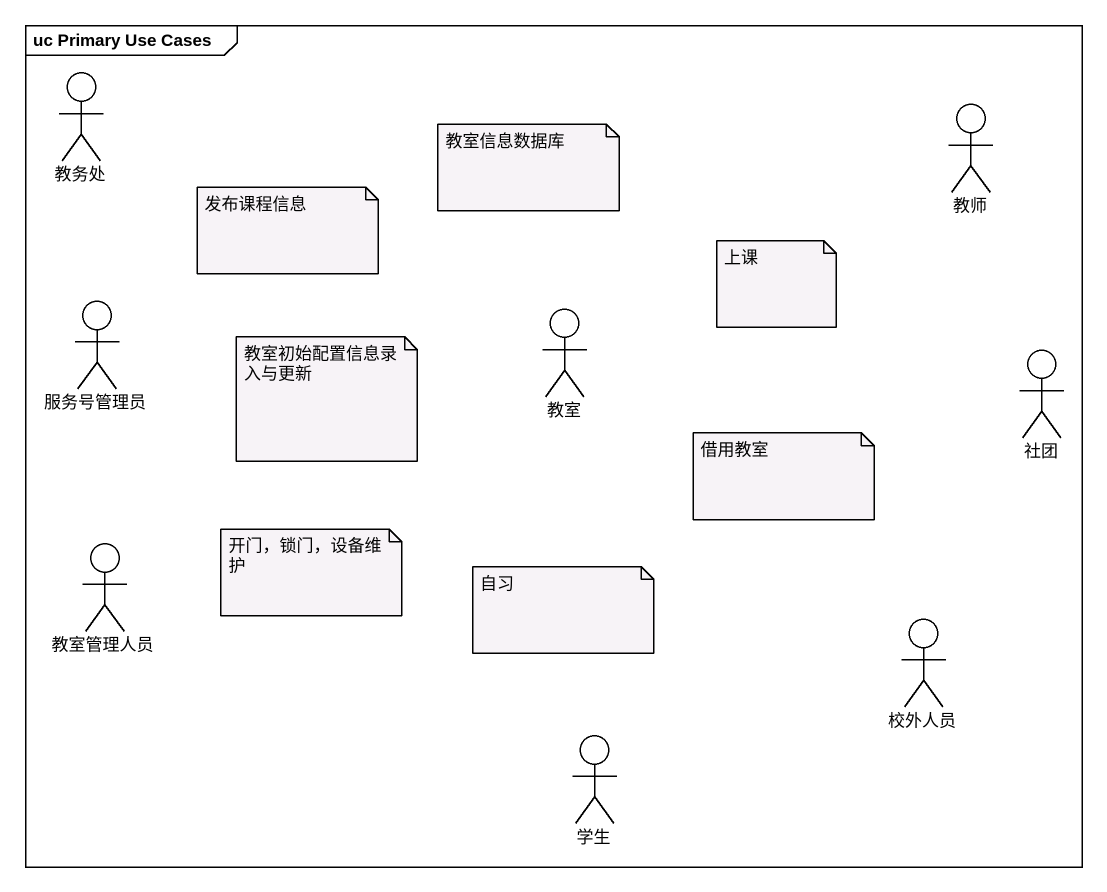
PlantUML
@startuml
mainframe uc Primary Use Cases
actor 教务处
actor 教师
actor 服务号管理员
actor 教室
actor 社团
actor 教室管理人员
actor 校外人员
actor 学生
note as N1
  教室信息数据库
end note
note as N2
  发布课程信息
end note
note as N3
  上课
end note
note as N4
  教室初始配置信息录入与更新
end note
note as N5
  借用教室
end note
note as N6
  开门，锁门，设备维护
end note
note as N7
  自习
end note
@enduml
